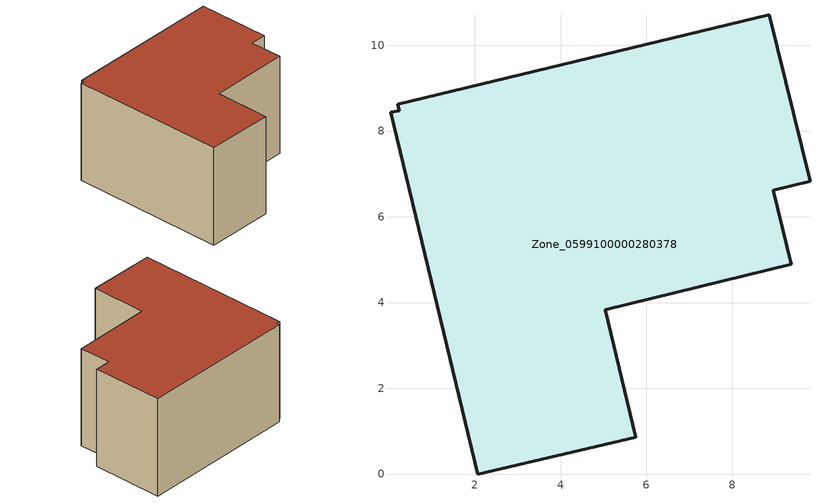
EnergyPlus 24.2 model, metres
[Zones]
Zone_0599100000280378
 floor ground (C_G): 0.2,8.63 8.87,10.71 9.82,6.83 8.96,6.62 9.38,4.89 5.04,3.83 5.75,0.86 2.07,0 0.04,8.43 0.23,8.48 z0
 wall outside (C_F): 8.87,10.71 0.2,8.63 0.23,8.48 0.04,8.43 2.07,0 5.75,0.86 5.04,3.83 9.38,4.89 8.96,6.62 9.82,6.83 8.87,10.71 z0:5.68
 roof outside (C_R): 0.23,8.48 0.04,8.43 2.07,0 5.75,0.86 5.04,3.83 9.38,4.89 8.96,6.62 9.82,6.83 8.87,10.71 0.2,8.63 z5.68
[BUILDING]
Pand.0599100000280378: North Axis=0; Terrain=City; Loads Convergence Tolerance Value=0.04; Temperature Convergence Tolerance Value=0.4; Solar Distribution=FullExterior; Maximum Number of Warmup Days=25; Minimum Number of Warmup Days=1
[Site:Location]
Rotterdam.The.Hague.AP_ZH_NLD Design_Conditions: Latitude=51.96; Longitude=4.45; Time Zone=1; Elevation=-4.5
[SITE:GROUNDTEMPERATURE:BUILDINGSURFACE]
18, 18, 18, 18, 18, 18, 18, 18, 18, 18, 18, 18
[MATERIAL] Thermal Absorptance=0.9; Solar Absorptance=0.7; Visible Absorptance=0.7
Name | Roughness | Thickness | Conductivity | Density | Specific Heat
G.TC.1965-1974 | MediumSmooth | 0.15 | 0.882353 | 540 | 1210
F.TC.1965-1974 | Rough | 0.3 | 0.697674 | 1920 | 840
R.TC.1965-1974 | MediumRough | 0.2 | 0.232558 | 1500 | 1000
[CONSTRUCTION]
C_G: G.TC.1965-1974
C_F: F.TC.1965-1974
C_R: R.TC.1965-1974
[ZONE]
Zone_0599100000280378: Type=1; Multiplier=1; Ceiling Height=Autocalculate; Volume=Autocalculate; Floor Area=autocalculate; Part of Total Floor Area=Yes
[ZONEINFILTRATION:DESIGNFLOWRATE]
Infil_Zone_0599100000280378: Zone or ZoneList or Space or SpaceList=Zone_0599100000280378; Schedule=AlwaysOn; Design Flow Rate Calculation Method=Flow/Area; Flow Rate per Floor Area=0.003; Constant Term Coefficient=1; Temperature Term Coefficient=0; Velocity Term Coefficient=0; Velocity Squared Term Coefficient=0
[HVACTEMPLATE:ZONE:IDEALLOADSAIRSYSTEM]
Zone_0599100000280378: Maximum Heating Supply Air Temperature=50; Minimum Cooling Supply Air Temperature=13; Maximum Heating Supply Air Humidity Ratio=0.0156; Minimum Cooling Supply Air Humidity Ratio=0.0077; Heating Limit=NoLimit; Cooling Limit=NoLimit; Dehumidification Control Type=ConstantSensibleHeatRatio; Cooling Sensible Heat Ratio=0.7; Dehumidification Setpoint=60; Humidification Control Type=None; Humidification Setpoint=30; Outdoor Air Method=None; Outdoor Air Flow Rate per Person=0.00944; Outdoor Air Flow Rate per Zone Floor Area=0; Outdoor Air Flow Rate per Zone=0; Demand Controlled Ventilation Type=None; Outdoor Air Economizer Type=NoEconomizer; Heat Recovery Type=None; Sensible Heat Recovery Effectiveness=0.7; Latent Heat Recovery Effectiveness=0.65
[ZONECONTROL:THERMOSTAT]
ThermostatControl_Zone_0599100000280378: Zone or ZoneList=Zone_0599100000280378; Control Type Schedule=DualSetpointControlType; Control 1=Thermostat_Zone_0599100000280378; Temperature Difference Between Cutout And Setpoint=0
[THERMOSTATSETPOINT:DUALSETPOINT]
Thermostat_Zone_0599100000280378: Heating Setpoint Temperature Schedule=HeatingSetpoint_Zone_0599100000280378; Cooling Setpoint Temperature Schedule=CoolingSetpoint_Zone_0599100000280378
[SCHEDULE:COMPACT]
HeatingSetpoint_Zone_0599100000280378: Through: 12/31, For: AllDays, Until: 24:00, 21
CoolingSetpoint_Zone_0599100000280378: Through: 12/31, For: AllDays, Until: 24:00, 24
DualSetpointControlType: Through: 12/31, For: AllDays, Until: 24:00, 4
AlwaysOn: Through: 12/31, For: AllDays, Until: 24:00, 1
